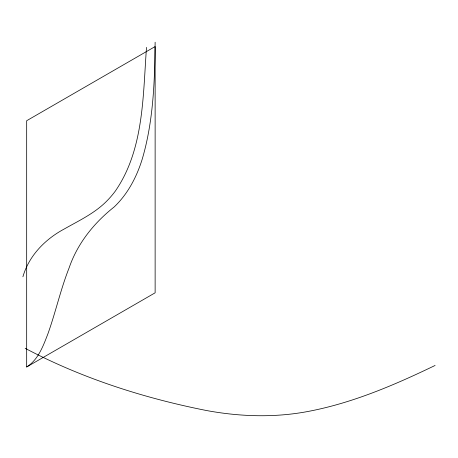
<?xml version="1.0" encoding="UTF-8"?>
<svg xmlns="http://www.w3.org/2000/svg" width="458" height="458" viewBox="0 0 458 458"><rect width="100%" height="100%" fill="white"/><g stroke="black" fill="none" stroke-linecap="round" stroke-linejoin="round"><path stroke-width="0.69" d="M155.13 42.233C154.718 81.427 153.396 121.273 142.232 159.121C136.724 176.903 127.828 193.957 114.231 206.901C94.039 222.869 77.494 243.375 69.089 267.959C60.639 289.37 55.71 311.944 47.993 333.607C43.258 345.836 38.34 359.65 26.678 366.973L26.678 120.717L155.13 46.556L155.13 292.811L26.678 366.973M146.508 47.386C142.902 95.785 144.064 149.537 115.279 191.152A57.336 33.102 -60 0 1 107.315 200.501C95.172 213.119 79.079 220.556 64.08 229.092C45.124 239.248 28.94 255.736 22.9 276.781M435.1 365.45C394.246 385.138 352.019 403.28 307.209 411.616C273.976 417.81 239.74 416.66 206.592 410.54C143.778 398.116 81.885 378.262 25.167 348.303"/></g></svg>
